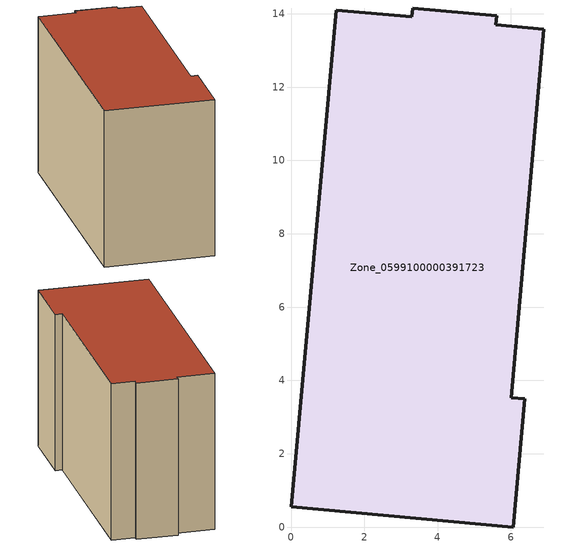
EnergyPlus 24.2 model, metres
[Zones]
Zone_0599100000391723
 floor ground (C_G): 3.3,13.92 3.32,14.16 5.61,13.94 5.58,13.71 6.9,13.58 6,3.53 6.37,3.49 6.06,0 0,0.55 1.23,14.1 z0
 wall outside (C_F): 1.23,14.1 0,0.55 6.06,0 6.37,3.49 6,3.53 6.9,13.58 5.58,13.71 5.61,13.94 3.32,14.16 3.3,13.92 1.23,14.1 z0:8.98
 roof outside (C_R): 3.3,13.92 1.23,14.1 0,0.55 6.06,0 6.37,3.49 6,3.53 6.9,13.58 5.58,13.71 5.61,13.94 3.32,14.16 z8.98
[BUILDING]
Pand.0599100000391723: North Axis=0; Terrain=City; Loads Convergence Tolerance Value=0.04; Temperature Convergence Tolerance Value=0.4; Solar Distribution=FullExterior; Maximum Number of Warmup Days=25; Minimum Number of Warmup Days=1
[Site:Location]
Rotterdam.The.Hague.AP_ZH_NLD Design_Conditions: Latitude=51.96; Longitude=4.45; Time Zone=1; Elevation=-4.5
[SITE:GROUNDTEMPERATURE:BUILDINGSURFACE]
18, 18, 18, 18, 18, 18, 18, 18, 18, 18, 18, 18
[MATERIAL] Thermal Absorptance=0.9; Solar Absorptance=0.7; Visible Absorptance=0.7
Name | Roughness | Thickness | Conductivity | Density | Specific Heat
G.TI.1992-2005 | MediumSmooth | 0.15 | 0.06 | 540 | 1210
F.TI.1992-2005 | Rough | 0.3 | 0.12 | 1920 | 840
R.TI.1992-2005 | MediumRough | 0.2 | 0.08 | 1500 | 1000
[CONSTRUCTION]
C_G: G.TI.1992-2005
C_F: F.TI.1992-2005
C_R: R.TI.1992-2005
[ZONE]
Zone_0599100000391723: Type=1; Multiplier=1; Ceiling Height=Autocalculate; Volume=Autocalculate; Floor Area=autocalculate; Part of Total Floor Area=Yes
[ZONEINFILTRATION:DESIGNFLOWRATE]
Infil_Zone_0599100000391723: Zone or ZoneList or Space or SpaceList=Zone_0599100000391723; Schedule=AlwaysOn; Design Flow Rate Calculation Method=Flow/Area; Flow Rate per Floor Area=0.0015; Constant Term Coefficient=1; Temperature Term Coefficient=0; Velocity Term Coefficient=0; Velocity Squared Term Coefficient=0
[HVACTEMPLATE:ZONE:IDEALLOADSAIRSYSTEM]
Zone_0599100000391723: Maximum Heating Supply Air Temperature=50; Minimum Cooling Supply Air Temperature=13; Maximum Heating Supply Air Humidity Ratio=0.0156; Minimum Cooling Supply Air Humidity Ratio=0.0077; Heating Limit=NoLimit; Cooling Limit=NoLimit; Dehumidification Control Type=ConstantSensibleHeatRatio; Cooling Sensible Heat Ratio=0.7; Dehumidification Setpoint=60; Humidification Control Type=None; Humidification Setpoint=30; Outdoor Air Method=None; Outdoor Air Flow Rate per Person=0.00944; Outdoor Air Flow Rate per Zone Floor Area=0; Outdoor Air Flow Rate per Zone=0; Demand Controlled Ventilation Type=None; Outdoor Air Economizer Type=NoEconomizer; Heat Recovery Type=None; Sensible Heat Recovery Effectiveness=0.7; Latent Heat Recovery Effectiveness=0.65
[ZONECONTROL:THERMOSTAT]
ThermostatControl_Zone_0599100000391723: Zone or ZoneList=Zone_0599100000391723; Control Type Schedule=DualSetpointControlType; Control 1=Thermostat_Zone_0599100000391723; Temperature Difference Between Cutout And Setpoint=0
[THERMOSTATSETPOINT:DUALSETPOINT]
Thermostat_Zone_0599100000391723: Heating Setpoint Temperature Schedule=HeatingSetpoint_Zone_0599100000391723; Cooling Setpoint Temperature Schedule=CoolingSetpoint_Zone_0599100000391723
[SCHEDULE:COMPACT]
HeatingSetpoint_Zone_0599100000391723: Through: 12/31, For: AllDays, Until: 24:00, 21
CoolingSetpoint_Zone_0599100000391723: Through: 12/31, For: AllDays, Until: 24:00, 24
DualSetpointControlType: Through: 12/31, For: AllDays, Until: 24:00, 4
AlwaysOn: Through: 12/31, For: AllDays, Until: 24:00, 1
